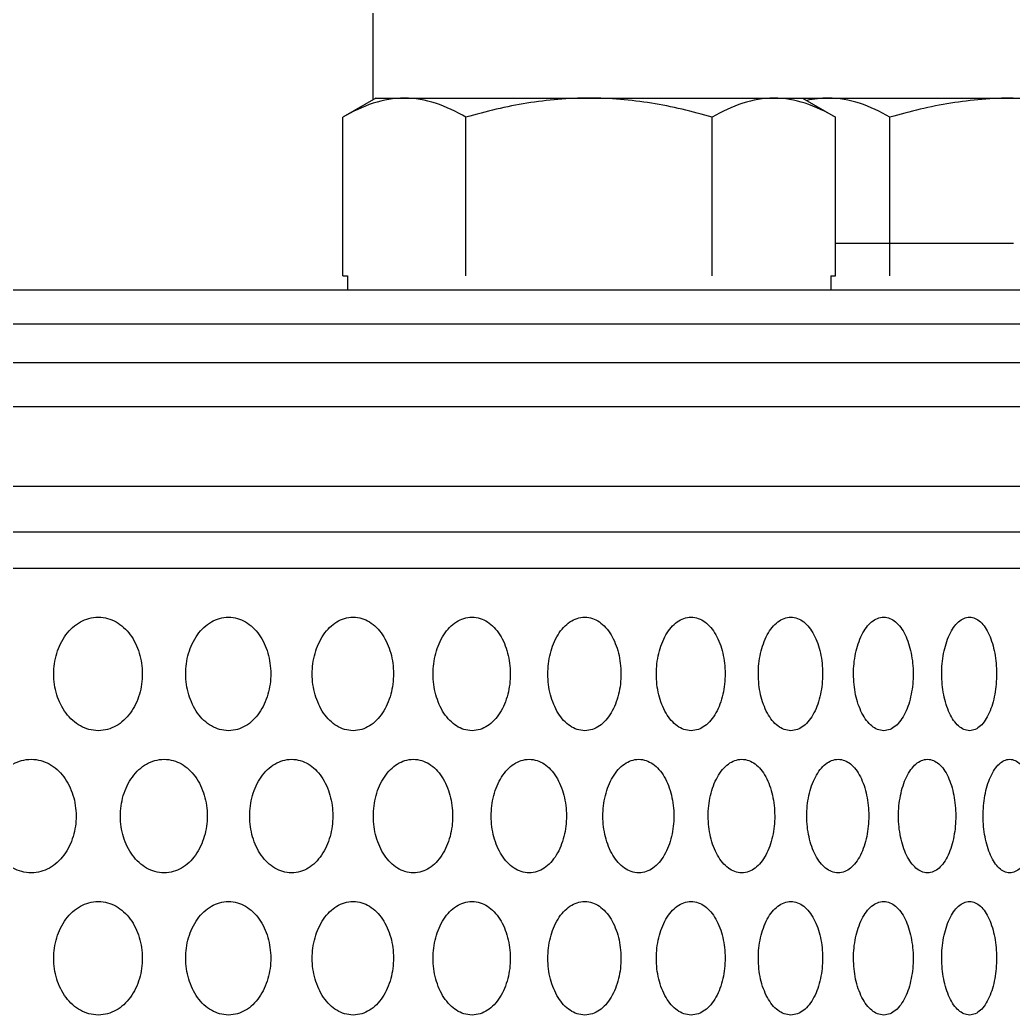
# Model space of a CAD drawing. Header units: millimetres. Extents: x 750 to 8479, y 2174 to 4333.
# Drawn here: x 1430.1 to 1499.9, y 3035.1 to 3105.1 of the extents above; entities that cross this region are included whole.
import ezdxf

# ---------------------------------------------------------------- set-up
doc = ezdxf.new("R2010")
doc.units = ezdxf.units.MM
doc.header["$LTSCALE"] = 153.67
doc.layers.get('0').update_dxf_attribs({"linetype": 'CONTINUOUS'})
doc.layers.add('00_BUW_DATUM', color=7, linetype='CONTINUOUS')
doc.layers.add('02___PRT_ALL_AXES', color=7, linetype='CONTINUOUS')

msp = doc.modelspace()

# ---------------------------------------------------------------- linework, layer by layer
at = {"color": 0, "linetype": 'Continuous'}
for p, q in [((1452.78194, 3087.06591), (1453.10246, 3087.06591)), ((1487.10244, 3087.06591), (1487.42296, 3087.06591))]:
    msp.add_line(p, q, dxfattribs=at)
at = {"layer": '00_BUW_DATUM', "color": 0, "linetype": 'Continuous'}
for p, q in [((1455.10245, 3099.56591), (1452.78194, 3098.22617)), ((1455.10245, 3099.56591), (1514.91179, 3099.56591)), ((1485.10245, 3099.56591), (1487.42296, 3098.22617)), ((1452.78194, 3087.06591), (1452.78194, 3098.22617)), ((1461.44219, 3087.06591), (1461.44219, 3098.22617)), ((1478.7627, 3087.06591), (1478.7627, 3098.22617)), ((1487.42296, 3087.06591), (1487.42296, 3098.22617)), ((1491.25154, 3087.06591), (1491.25154, 3098.22617)), ((1487.42296, 3089.36591), (1499.93388, 3089.36591)), ((1453.10246, 3087.06591), (1453.10246, 3086.06591)), ((1487.10244, 3087.06591), (1487.10244, 3086.06591))]:
    msp.add_line(p, q, dxfattribs=at)
for points, knots in [([(1457.11207, 3099.56591), (1456.37271, 3099.56591), (1454.843, 3099.28912), (1453.46166, 3098.6186), (1452.78194, 3098.22617)], [0, 0, 0, 0, 0.48506885, 1, 1, 1, 1]), ([(1461.44219, 3098.22617), (1460.76248, 3098.6186), (1459.38115, 3099.28913), (1457.85144, 3099.56591), (1457.11207, 3099.56591)], [0, 0, 0, 0, 0.51492302, 1, 1, 1, 1]), ([(1470.10245, 3099.56591), (1468.6385, 3099.56591), (1465.70588, 3099.31016), (1462.84929, 3098.63236), (1461.44219, 3098.22617)], [0, 0, 0, 0, 0.49989557, 1, 1, 1, 1]), ([(1478.7627, 3098.22617), (1477.35563, 3098.63235), (1474.49904, 3099.31017), (1471.56642, 3099.56591), (1470.10245, 3099.56591)], [0, 0, 0, 0, 0.50009581, 1, 1, 1, 1]), ([(1483.09283, 3099.56591), (1482.35347, 3099.56591), (1480.82376, 3099.28912), (1479.44242, 3098.6186), (1478.7627, 3098.22617)], [0, 0, 0, 0, 0.48506885, 1, 1, 1, 1]), ([(1487.42296, 3098.22617), (1486.74324, 3098.6186), (1485.36191, 3099.28913), (1483.8322, 3099.56591), (1483.09283, 3099.56591)], [0, 0, 0, 0, 0.51492302, 1, 1, 1, 1]), ([(1491.25154, 3098.22617), (1490.57183, 3098.6186), (1489.1905, 3099.28913), (1487.66079, 3099.56591), (1486.92141, 3099.56591)], [0, 0, 0, 0, 0.51492302, 1, 1, 1, 1]), ([(1499.91179, 3099.56591), (1498.44785, 3099.56591), (1495.51523, 3099.31016), (1492.65864, 3098.63236), (1491.25154, 3098.22617)], [0, 0, 0, 0, 0.49989557, 1, 1, 1, 1])]:
    msp.add_open_spline(points, degree=3, knots=knots, dxfattribs=at)
msp.add_open_spline([(1486.92141, 3099.56591), (1486.41659, 3099.56591), (1485.9091, 3099.50515), (1485.41681, 3099.39335)], degree=3, dxfattribs=at)
at = {"layer": '02___PRT_ALL_AXES', "color": 0, "linetype": 'Continuous'}
for p, q in [((1454.91179, 3099.45584), (1454.91179, 3166.06591)), ((1522.41179, 3086.06591), (1032.41179, 3086.06591)), ((1529.25067, 3083.65331), (1023.94441, 3083.65331)), ((1538.06146, 3080.94215), (1015.07662, 3080.94215)), ((1012.81221, 3077.88197), (1538.5751, 3077.88197)), ((1538.18463, 3072.24985), (1012.81221, 3072.24985)), ((1012.91179, 3069.06591), (1538.54864, 3069.06591)), ((1529.25067, 3066.47852), (1023.94441, 3066.47852))]:
    msp.add_line(p, q, dxfattribs=at)
for points in [[(1435.58896, 3055.06591), (1435.12845, 3055.08775), (1434.30238, 3055.29974), (1433.2587, 3056.24269), (1432.59935, 3057.58256), (1432.38189, 3059.04925), (1432.59058, 3060.52312), (1433.24861, 3061.87762), (1434.29772, 3062.83075), (1435.1266, 3063.04428), (1435.58896, 3063.06591)], [(1435.58896, 3063.06591), (1436.04947, 3063.04407), (1436.87042, 3062.83209), (1437.89756, 3061.88914), (1438.54153, 3060.54927), (1438.75316, 3059.08257), (1438.55007, 3057.60871), (1437.90746, 3056.25421), (1436.87504, 3055.30107), (1436.05132, 3055.08754), (1435.58896, 3055.06591)], [(1444.74478, 3055.06591), (1444.30296, 3055.08775), (1443.51016, 3055.29974), (1442.50802, 3056.24269), (1441.87467, 3057.58256), (1441.66574, 3059.04925), (1441.86625, 3060.52312), (1442.49833, 3061.87762), (1443.50569, 3062.83075), (1444.30118, 3063.04428), (1444.74478, 3063.06591)], [(1444.74478, 3063.06591), (1445.1866, 3063.04407), (1445.97398, 3062.83209), (1446.95863, 3061.88914), (1447.5757, 3060.54927), (1447.77846, 3059.08257), (1447.58389, 3057.60871), (1446.96812, 3056.25421), (1445.97841, 3055.30107), (1445.18838, 3055.08754), (1444.74478, 3055.06591)], [(1453.5109, 3055.06591), (1453.0888, 3055.08775), (1452.33111, 3055.29974), (1451.37285, 3056.24269), (1450.76698, 3057.58256), (1450.56707, 3059.04925), (1450.75892, 3060.52312), (1451.36358, 3061.87762), (1452.32684, 3062.83075), (1453.0871, 3063.04428), (1453.5109, 3063.06591)], [(1453.5109, 3063.06591), (1453.933, 3063.04407), (1454.68498, 3062.83209), (1455.62484, 3061.88914), (1456.21359, 3060.54927), (1456.407, 3059.08257), (1456.22139, 3057.60871), (1455.63389, 3056.25421), (1454.68921, 3055.30107), (1453.9347, 3055.08754), (1453.5109, 3055.06591)], [(1461.86691, 3055.06591), (1461.46551, 3055.08775), (1460.7447, 3055.29974), (1459.83254, 3056.24269), (1459.25556, 3057.58256), (1459.06515, 3059.04925), (1459.24788, 3060.52312), (1459.82372, 3061.87762), (1460.74064, 3062.83075), (1461.46389, 3063.04428), (1461.86691, 3063.06591)], [(1461.86691, 3063.06591), (1462.26831, 3063.04407), (1462.98313, 3062.83209), (1463.87601, 3061.88914), (1464.43506, 3060.54927), (1464.61867, 3059.08257), (1464.44247, 3057.60871), (1463.88461, 3056.25421), (1462.98716, 3055.30107), (1462.26992, 3055.08754), (1461.86691, 3055.06591)], [(1469.79334, 3055.06591), (1469.41357, 3055.08775), (1468.73133, 3055.29974), (1467.8674, 3056.24269), (1467.32065, 3057.58256), (1467.14017, 3059.04925), (1467.31337, 3060.52312), (1467.85904, 3061.87762), (1468.72748, 3062.83075), (1469.41204, 3063.04428), (1469.79334, 3063.06591)], [(1469.79334, 3063.06591), (1470.17311, 3063.04407), (1470.84911, 3062.83209), (1471.69293, 3061.88914), (1472.22098, 3060.54927), (1472.39436, 3059.08257), (1472.22798, 3057.60871), (1471.70106, 3056.25421), (1470.85292, 3055.30107), (1470.17463, 3055.08754), (1469.79334, 3055.06591)], [(1477.27173, 3055.06591), (1476.91449, 3055.08775), (1476.27239, 3055.29974), (1475.45871, 3056.24269), (1474.94346, 3057.58256), (1474.77333, 3059.04925), (1474.9366, 3060.52312), (1475.45084, 3061.87762), (1476.26877, 3062.83075), (1476.91305, 3063.04428), (1477.27173, 3063.06591)], [(1477.27173, 3063.06591), (1477.62898, 3063.04407), (1478.2646, 3062.83209), (1479.05739, 3061.88914), (1479.55321, 3060.54927), (1479.71596, 3059.08257), (1479.55978, 3057.60871), (1479.06502, 3056.25421), (1478.26817, 3055.30107), (1477.63042, 3055.08754), (1477.27173, 3055.06591)], [(1484.28468, 3055.06591), (1483.95079, 3055.08775), (1483.35034, 3055.29974), (1482.58879, 3056.24269), (1482.10624, 3057.58256), (1481.94687, 3059.04925), (1482.09982, 3060.52312), (1482.58142, 3061.87762), (1483.34695, 3062.83075), (1483.94944, 3063.04428), (1484.28468, 3063.06591)], [(1484.28468, 3063.06591), (1484.61858, 3063.04407), (1485.21232, 3062.83209), (1485.95224, 3061.88914), (1486.41467, 3060.54927), (1486.56642, 3059.08257), (1486.4208, 3057.60871), (1485.95936, 3056.25421), (1485.21566, 3055.30107), (1484.61992, 3055.08754), (1484.28468, 3055.06591)], [(1490.81584, 3055.06591), (1490.50608, 3055.08775), (1489.94867, 3055.29974), (1489.24104, 3056.24269), (1488.79232, 3057.58256), (1488.64406, 3059.04925), (1488.78634, 3060.52312), (1489.23419, 3061.87762), (1489.94553, 3062.83075), (1490.50483, 3063.04428), (1490.81584, 3063.06591)], [(1490.81584, 3063.06591), (1491.12561, 3063.04407), (1491.6761, 3062.83209), (1492.36143, 3061.88914), (1492.78939, 3060.54927), (1492.92978, 3059.08257), (1492.79506, 3057.60871), (1492.36802, 3056.25421), (1491.67919, 3055.30107), (1491.12686, 3055.08754), (1490.81584, 3055.06591)], [(1496.85001, 3055.06591), (1496.5651, 3055.08775), (1496.05203, 3055.29974), (1495.39996, 3056.24269), (1494.98611, 3057.58256), (1494.84932, 3059.04925), (1494.9806, 3060.52312), (1495.39364, 3061.87762), (1496.04914, 3062.83075), (1496.56395, 3063.04428), (1496.85001, 3063.06591)], [(1496.85001, 3063.06591), (1497.13493, 3063.04407), (1497.64088, 3062.83209), (1498.27002, 3061.88914), (1498.66253, 3060.54927), (1498.79122, 3059.08257), (1498.66772, 3057.60871), (1498.27607, 3056.25421), (1497.64372, 3055.30107), (1497.13607, 3055.08754), (1496.85001, 3055.06591)], [(1430.87154, 3045.06591), (1430.40209, 3045.08775), (1429.5601, 3045.29974), (1428.49655, 3046.24269), (1427.82478, 3047.58256), (1427.60323, 3049.04925), (1427.81584, 3050.52312), (1428.48627, 3051.87762), (1429.55535, 3052.83075), (1430.4002, 3053.04428), (1430.87154, 3053.06591)], [(1430.87154, 3053.06591), (1431.341, 3053.04407), (1432.17802, 3052.83209), (1433.22552, 3051.88914), (1433.88237, 3050.54927), (1434.09826, 3049.08257), (1433.89109, 3047.60871), (1433.23562, 3046.25421), (1432.18273, 3045.30107), (1431.34289, 3045.08754), (1430.87154, 3045.06591)], [(1440.21427, 3045.06591), (1439.76298, 3045.08775), (1438.9533, 3045.29974), (1437.93009, 3046.24269), (1437.28356, 3047.58256), (1437.0703, 3049.04925), (1437.27496, 3050.52312), (1437.9202, 3051.87762), (1438.94874, 3052.83075), (1439.76116, 3053.04428), (1440.21427, 3053.06591)], [(1440.21427, 3053.06591), (1440.66557, 3053.04407), (1441.46997, 3052.83209), (1442.47616, 3051.88914), (1443.10686, 3050.54927), (1443.31412, 3049.08257), (1443.11522, 3047.60871), (1442.48585, 3046.25421), (1441.47449, 3045.30107), (1440.66738, 3045.08754), (1440.21427, 3045.06591)], [(1449.17785, 3045.06591), (1448.74576, 3045.08775), (1447.97029, 3045.29974), (1446.98981, 3046.24269), (1446.37002, 3047.58256), (1446.16554, 3049.04925), (1446.36177, 3050.52312), (1446.98033, 3051.87762), (1447.96592, 3052.83075), (1448.74403, 3053.04428), (1449.17785, 3053.06591)], [(1449.17785, 3053.06591), (1449.60994, 3053.04407), (1450.37984, 3052.83209), (1451.34238, 3051.88914), (1451.94546, 3050.54927), (1452.1436, 3049.08257), (1451.95346, 3047.60871), (1451.35165, 3046.25421), (1450.38418, 3045.30107), (1449.61168, 3045.08754), (1449.17785, 3045.06591)], [(1457.74141, 3045.06591), (1457.32954, 3045.08775), (1456.59007, 3045.29974), (1455.65459, 3046.24269), (1455.06299, 3047.58256), (1454.86778, 3049.04925), (1455.05512, 3050.52312), (1455.64554, 3051.87762), (1456.58591, 3052.83075), (1457.32788, 3053.04428), (1457.74141, 3053.06591)], [(1457.74141, 3053.06591), (1458.15328, 3053.04407), (1458.8869, 3052.83209), (1459.80353, 3051.88914), (1460.37759, 3050.54927), (1460.56616, 3049.08257), (1460.38521, 3047.60871), (1459.81236, 3046.25421), (1458.89102, 3045.30107), (1458.15494, 3045.08754), (1457.74141, 3045.06591)], [(1465.885, 3045.06591), (1465.4943, 3045.08775), (1464.79257, 3045.29974), (1463.90427, 3046.24269), (1463.34224, 3047.58256), (1463.15674, 3049.04925), (1463.33476, 3050.52312), (1463.89568, 3051.87762), (1464.78862, 3052.83075), (1465.49273, 3053.04428), (1465.885, 3053.06591)], [(1465.885, 3053.06591), (1466.2757, 3053.04407), (1466.97131, 3052.83209), (1467.83991, 3051.88914), (1468.38362, 3050.54927), (1468.56217, 3049.08257), (1468.39083, 3047.60871), (1467.84828, 3046.25421), (1466.97523, 3045.30107), (1466.27727, 3045.08754), (1465.885, 3045.06591)], [(1473.58965, 3045.06591), (1473.22104, 3045.08775), (1472.55868, 3045.29974), (1471.71963, 3046.24269), (1471.18847, 3047.58256), (1471.01312, 3049.04925), (1471.1814, 3050.52312), (1471.71151, 3051.87762), (1472.55495, 3052.83075), (1473.21956, 3053.04428), (1473.58965, 3053.06591)], [(1473.58965, 3053.06591), (1473.95827, 3053.04407), (1474.61427, 3052.83209), (1475.43281, 3051.88914), (1475.9449, 3050.54927), (1476.11302, 3049.08257), (1475.95168, 3047.60871), (1475.4407, 3046.25421), (1474.61796, 3045.30107), (1473.95975, 3045.08754), (1473.58965, 3045.06591)], [(1480.83744, 3045.06591), (1480.49176, 3045.08775), (1479.87031, 3045.29974), (1479.08247, 3046.24269), (1478.58342, 3047.58256), (1478.41863, 3049.04925), (1478.57678, 3050.52312), (1479.07484, 3051.87762), (1479.86681, 3052.83075), (1480.49037, 3053.04428), (1480.83744, 3053.06591)], [(1480.83744, 3053.06591), (1481.18311, 3053.04407), (1481.79796, 3052.83209), (1482.56455, 3051.88914), (1483.04381, 3050.54927), (1483.20111, 3049.08257), (1483.05016, 3047.60871), (1482.57193, 3046.25421), (1481.80142, 3045.30107), (1481.1845, 3045.08754), (1480.83744, 3045.06591)], [(1487.61146, 3045.06591), (1487.28954, 3045.08775), (1486.71044, 3045.29974), (1485.97564, 3046.24269), (1485.50987, 3047.58256), (1485.35601, 3049.04925), (1485.50367, 3050.52312), (1485.96852, 3051.87762), (1486.70718, 3052.83075), (1487.28824, 3053.04428), (1487.61146, 3053.06591)], [(1487.61146, 3053.06591), (1487.93339, 3053.04407), (1488.50567, 3052.83209), (1489.2185, 3051.88914), (1489.66383, 3050.54927), (1489.80994, 3049.08257), (1489.66973, 3047.60871), (1489.22536, 3046.25421), (1488.50889, 3045.30107), (1487.93468, 3045.08754), (1487.61146, 3045.06591)], [(1493.89596, 3045.06591), (1493.59853, 3045.08775), (1493.06314, 3045.29974), (1492.38309, 3046.24269), (1491.95168, 3047.58256), (1491.80912, 3049.04925), (1491.94593, 3050.52312), (1492.3765, 3051.87762), (1493.06012, 3052.83075), (1493.59733, 3053.04428), (1493.89596, 3053.06591)], [(1493.89596, 3053.06591), (1494.19339, 3053.04407), (1494.72176, 3052.83209), (1495.37918, 3051.88914), (1495.78954, 3050.54927), (1495.92412, 3049.08257), (1495.79498, 3047.60871), (1495.38551, 3046.25421), (1494.72473, 3045.30107), (1494.19458, 3045.08754), (1493.89596, 3045.06591)], [(1499.67629, 3045.06591), (1499.40405, 3045.08775), (1498.91361, 3045.29974), (1498.28989, 3046.24269), (1497.89385, 3047.58256), (1497.76292, 3049.04925), (1497.88857, 3050.52312), (1498.28385, 3051.87762), (1498.91085, 3052.83075), (1499.40295, 3053.04428), (1499.67629, 3053.06591)], [(1499.67629, 3053.06591), (1499.94852, 3053.04407), (1500.43176, 3052.83209), (1501.03224, 3051.88914), (1501.40667, 3050.54927), (1501.52941, 3049.08257), (1501.41163, 3047.60871), (1501.03802, 3046.25421), (1500.43447, 3045.30107), (1499.94962, 3045.08754), (1499.67629, 3045.06591)], [(1435.58896, 3035.06591), (1435.12845, 3035.08775), (1434.30238, 3035.29974), (1433.2587, 3036.24269), (1432.59935, 3037.58256), (1432.38189, 3039.04925), (1432.59058, 3040.52312), (1433.24861, 3041.87762), (1434.29772, 3042.83075), (1435.1266, 3043.04428), (1435.58896, 3043.06591)], [(1435.58896, 3043.06591), (1436.04947, 3043.04407), (1436.87042, 3042.83209), (1437.89756, 3041.88914), (1438.54153, 3040.54927), (1438.75316, 3039.08257), (1438.55007, 3037.60871), (1437.90746, 3036.25421), (1436.87504, 3035.30107), (1436.05132, 3035.08754), (1435.58896, 3035.06591)], [(1444.74478, 3035.06591), (1444.30296, 3035.08775), (1443.51016, 3035.29974), (1442.50802, 3036.24269), (1441.87467, 3037.58256), (1441.66574, 3039.04925), (1441.86625, 3040.52312), (1442.49833, 3041.87762), (1443.50569, 3042.83075), (1444.30118, 3043.04428), (1444.74478, 3043.06591)], [(1444.74478, 3043.06591), (1445.1866, 3043.04407), (1445.97398, 3042.83209), (1446.95863, 3041.88914), (1447.5757, 3040.54927), (1447.77846, 3039.08257), (1447.58389, 3037.60871), (1446.96812, 3036.25421), (1445.97841, 3035.30107), (1445.18838, 3035.08754), (1444.74478, 3035.06591)], [(1453.5109, 3035.06591), (1453.0888, 3035.08775), (1452.33111, 3035.29974), (1451.37285, 3036.24269), (1450.76698, 3037.58256), (1450.56707, 3039.04925), (1450.75892, 3040.52312), (1451.36358, 3041.87762), (1452.32684, 3042.83075), (1453.0871, 3043.04428), (1453.5109, 3043.06591)], [(1453.5109, 3043.06591), (1453.933, 3043.04407), (1454.68498, 3042.83209), (1455.62484, 3041.88914), (1456.21359, 3040.54927), (1456.407, 3039.08257), (1456.22139, 3037.60871), (1455.63389, 3036.25421), (1454.68921, 3035.30107), (1453.9347, 3035.08754), (1453.5109, 3035.06591)], [(1461.86691, 3035.06591), (1461.46551, 3035.08775), (1460.7447, 3035.29974), (1459.83254, 3036.24269), (1459.25556, 3037.58256), (1459.06515, 3039.04925), (1459.24788, 3040.52312), (1459.82372, 3041.87762), (1460.74064, 3042.83075), (1461.46389, 3043.04428), (1461.86691, 3043.06591)], [(1461.86691, 3043.06591), (1462.26831, 3043.04407), (1462.98313, 3042.83209), (1463.87601, 3041.88914), (1464.43506, 3040.54927), (1464.61867, 3039.08257), (1464.44247, 3037.60871), (1463.88461, 3036.25421), (1462.98716, 3035.30107), (1462.26992, 3035.08754), (1461.86691, 3035.06591)], [(1469.79334, 3035.06591), (1469.41357, 3035.08775), (1468.73133, 3035.29974), (1467.8674, 3036.24269), (1467.32065, 3037.58256), (1467.14017, 3039.04925), (1467.31337, 3040.52312), (1467.85904, 3041.87762), (1468.72748, 3042.83075), (1469.41204, 3043.04428), (1469.79334, 3043.06591)], [(1469.79334, 3043.06591), (1470.17311, 3043.04407), (1470.84911, 3042.83209), (1471.69293, 3041.88914), (1472.22098, 3040.54927), (1472.39436, 3039.08257), (1472.22798, 3037.60871), (1471.70106, 3036.25421), (1470.85292, 3035.30107), (1470.17463, 3035.08754), (1469.79334, 3035.06591)], [(1477.27173, 3035.06591), (1476.91449, 3035.08775), (1476.27239, 3035.29974), (1475.45871, 3036.24269), (1474.94346, 3037.58256), (1474.77333, 3039.04925), (1474.9366, 3040.52312), (1475.45084, 3041.87762), (1476.26877, 3042.83075), (1476.91305, 3043.04428), (1477.27173, 3043.06591)], [(1477.27173, 3043.06591), (1477.62898, 3043.04407), (1478.2646, 3042.83209), (1479.05739, 3041.88914), (1479.55321, 3040.54927), (1479.71596, 3039.08257), (1479.55978, 3037.60871), (1479.06502, 3036.25421), (1478.26817, 3035.30107), (1477.63042, 3035.08754), (1477.27173, 3035.06591)], [(1484.28468, 3035.06591), (1483.95079, 3035.08775), (1483.35034, 3035.29974), (1482.58879, 3036.24269), (1482.10624, 3037.58256), (1481.94687, 3039.04925), (1482.09982, 3040.52312), (1482.58142, 3041.87762), (1483.34695, 3042.83075), (1483.94944, 3043.04428), (1484.28468, 3043.06591)], [(1484.28468, 3043.06591), (1484.61858, 3043.04407), (1485.21232, 3042.83209), (1485.95224, 3041.88914), (1486.41467, 3040.54927), (1486.56642, 3039.08257), (1486.4208, 3037.60871), (1485.95936, 3036.25421), (1485.21566, 3035.30107), (1484.61992, 3035.08754), (1484.28468, 3035.06591)], [(1490.81584, 3035.06591), (1490.50608, 3035.08775), (1489.94867, 3035.29974), (1489.24104, 3036.24269), (1488.79232, 3037.58256), (1488.64406, 3039.04925), (1488.78634, 3040.52312), (1489.23419, 3041.87762), (1489.94553, 3042.83075), (1490.50483, 3043.04428), (1490.81584, 3043.06591)], [(1490.81584, 3043.06591), (1491.12561, 3043.04407), (1491.6761, 3042.83209), (1492.36143, 3041.88914), (1492.78939, 3040.54927), (1492.92978, 3039.08257), (1492.79506, 3037.60871), (1492.36802, 3036.25421), (1491.67919, 3035.30107), (1491.12686, 3035.08754), (1490.81584, 3035.06591)], [(1496.85001, 3035.06591), (1496.5651, 3035.08775), (1496.05203, 3035.29974), (1495.39996, 3036.24269), (1494.98611, 3037.58256), (1494.84932, 3039.04925), (1494.9806, 3040.52312), (1495.39364, 3041.87762), (1496.04914, 3042.83075), (1496.56395, 3043.04428), (1496.85001, 3043.06591)], [(1496.85001, 3043.06591), (1497.13493, 3043.04407), (1497.64088, 3042.83209), (1498.27002, 3041.88914), (1498.66253, 3040.54927), (1498.79122, 3039.08257), (1498.66772, 3037.60871), (1498.27607, 3036.25421), (1497.64372, 3035.30107), (1497.13607, 3035.08754), (1496.85001, 3035.06591)]]:
    msp.add_open_spline(points, degree=3, dxfattribs=at)

doc.saveas('drawing.dxf')
